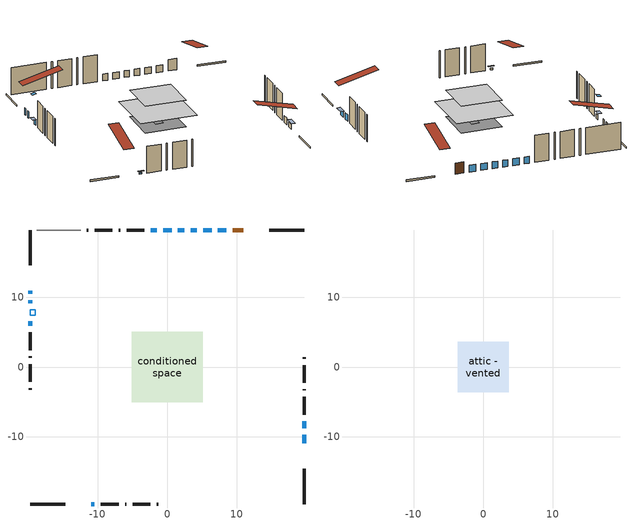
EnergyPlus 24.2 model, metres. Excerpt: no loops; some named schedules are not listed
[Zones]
conditioned space
 floor outside (Floor1 construction): -0.7,-0.7 -0.7,0.7 0.7,0.7 0.7,-0.7 z0
 floor adiabatic (AdiabaticFloorConstruction): -5.09,-5.09 -5.09,5.09 5.09,5.09 5.09,-5.09 z2.44
 floor foundation (Slab1 construction): -3.67,-3.67 -3.67,3.67 3.67,3.67 3.67,-3.67 z0
 wall outside (RimJoist1 construction): 19.69,19.69 14.65,19.69 / -19.69,-19.69 -14.65,-19.69 / -19.69,19.69 -19.69,14.65 / 19.69,-19.69 19.69,-14.65 z0:0.3
 wall outside (AdiabaticWallConstruction 1): 10.94,19.69 9.38,19.69 z0:2.03
 wall outside (AdiabaticWallConstruction): 19.69,-10.94 19.69,-9.71 / -19.69,6.54 -19.69,5.93 z0:0.86; 8.46,19.69 7.29,19.69 / 6.36,19.69 5.19,19.69 / -19.69,10.94 -19.69,10.5 / -19.69,9.58 -19.69,9.14 / 4.26,19.69 3.35,19.69 / 2.42,19.69 1.54,19.69 / 0.61,19.69 -0.56,19.69 / 19.69,-8.79 19.69,-7.77 / -1.48,19.69 -2.36,19.69 z0:1.22; -10.94,-19.69 -10.47,-19.69 z0:0.31
 wall outside (Wall1 construction): -3.29,19.69 -5.85,19.69 / -9.55,-19.69 -6.99,-19.69 / -19.69,5 -19.69,2.44 / 19.69,-6.84 19.69,-4.28 z0:4.88
 wall outside (Wall2 construction): -6.78,19.69 -6.96,19.69 / -6.06,-19.69 -5.88,-19.69 / -19.69,1.51 -19.69,1.33 / 19.69,-3.36 19.69,-3.17 z0:4.88
 wall outside (Wall4 construction): -7.89,19.69 -10.42,19.69 / -4.95,-19.69 -2.42,-19.69 / -19.69,0.4 -19.69,-2.13 / 19.69,-2.24 19.69,0.29 z0:4.88
 wall outside (Wall5 construction): -11.35,19.69 -11.54,19.69 / -1.49,-19.69 -1.3,-19.69 / -19.69,-3.06 -19.69,-3.25 / 19.69,1.21 19.69,1.41 z0:4.88
 wall adiabatic (Wall6 construction): -12.47,19.69 -18.76,19.69 z0:4.88
 window (WindowConstruction): 19.69,-10.93 19.69,-9.72 z0:0.86
 window (WindowConstruction 7): 8.45,19.69 7.29,19.69 z0:1.22
 window (WindowConstruction 8): 6.36,19.69 5.19,19.69 z0:1.22
 window (WindowConstruction 9): -19.69,10.93 -19.69,10.5 z0:1.22
 window (WindowConstruction 10): -19.69,9.57 -19.69,9.14 z0:1.22
 window (WindowConstruction 1): 4.26,19.69 3.35,19.69 z0:1.22
 window (WindowConstruction 2): 2.42,19.69 1.54,19.69 z0:1.22
 window (WindowConstruction 3): 0.61,19.69 -0.55,19.69 z0:1.22
 window (WindowConstruction 4): -19.69,6.54 -19.69,5.93 z0:0.86
 window (WindowConstruction 11): -10.93,-19.69 -10.48,-19.69 z0:0.3
 window (WindowConstruction 5): 19.69,-8.79 19.69,-7.77 z0:1.22
 window (WindowConstruction 6): -1.48,19.69 -2.36,19.69 z0:1.22
 door (Door): 10.93,19.69 9.38,19.69 z0:2.03
 ceiling adiabatic (AdiabaticFloorConstruction): 5.09,-5.09 5.09,5.09 -5.09,5.09 -5.09,-5.09 z2.44
 roof outside (AdiabaticRoofConstruction): -19.69,7.47,4.88 -18.96,7.47,5.06 -18.96,8.22,5.06 -19.69,8.22,4.88
 skylight (SkylightConstruction): -19.69,7.47,4.88 -18.96,7.47,5.06 -18.96,8.21,5.06 -19.69,8.21,4.88
attic - vented
 floor to conditioned space (Floor2 construction Reversed): -3.65,-3.65 -3.65,3.65 3.65,3.65 3.65,-3.65 z4.88
 roof outside (Roof1 construction): 11.86,19.69,4.88 11.86,12.49,6.67 13.72,12.49,6.67 13.72,19.69,4.88; -11.86,-19.69,4.88 -11.86,-12.49,6.67 -13.72,-12.49,6.67 -13.72,-19.69,4.88; -19.69,11.86,4.88 -12.49,11.86,6.67 -12.49,13.72,6.67 -19.69,13.72,4.88; 19.69,-11.86,4.88 12.49,-11.86,6.67 12.49,-13.72,6.67 19.69,-13.72,4.88
shading: 19.69,-9.42 19.69,-11.23 20.3,-11.23 20.3,-9.42 z1.16; -19.69,5.63 -19.69,6.84 -20.3,6.84 -20.3,5.63 z1.16; -10.18,-19.69 -11.23,-19.69 -11.23,-19.98 -10.18,-19.98 z0.6
[Building]
Building 1: Terrain=Suburbs
[Site:Location]
Vancouver Intl AP_BC: Latitude {deg}=49.19; Longitude {deg}=-123.18; Time Zone {hr}=-8; Elevation {m}=4; Keep Site Location Information=Yes
[Site:GroundTemperature:Shallow]
8.06451, 6.96315, 6.87495, 7.3976, 9.49575, 11.5841, 13.3946, 14.5416, 14.639, 13.7062, 11.9418, 9.91751
[Site:WaterMainsTemperature]
Calculation Method=Schedule; Temperature Schedule=mains temperature schedule
[Material] Roughness=Rough; Thermal Absorptance=0.9
Name | Thickness {m} | Conductivity {W/m-K} | Density {kg/m3} | Specific Heat {J/kg-K} | Solar Absorptance | Visible Absorptance
asphalt or fiberglass shingles | 0.00635 | 0.162714 | 1121.4 | 1465.45 | 0.4 | 0.4
asphalt or fiberglass shingles 1 | 0.00635 | 0.162714 | 1121.4 | 1465.45 | 0.7 | 0.7
ceiling stud and cavity | 0.1397 | 0.112058 | 65.682 | 1177.47 | 0.7 | 0.7
concrete 4.0 in. | 0.1016 | 1.803125 | 2242.8 | 837.4 | 0.7 | 0.7
door material | 0.04445 | 0.0451087 | 512.64 | 1214.23 | 0.7 | 0.7
floor covering | 0.0127 | 0.0433444 | 54.468 | 1339.84 | 0.6 | 0.6
floor rigid ins | 0.051816 | 0.029427 | 32.04 | 1214.23 | 0.7 | 0.7
floor rigid ins 1; roof rigid ins; wall rigid ins | 0.512978 | 0.029427 | 32.04 | 1214.23 | 0.7 | 0.7
floor stud and cavity | 0.1397 | 0.35706 | 92.3553 | 1139.71 | 0.7 | 0.7
floor stud and cavity 1 | 0.1397 | 1.75129 | 37.0049 | 1207.88 | 0.7 | 0.7
furniture material conditioned space 1 | 0.1524 | 0.115458 | 640.8 | 1214.23 | 0.6 | 0.6
gypsum board | 0.0127 | 0.160291 | 801 | 837.4 | 0.6 | 0.6
osb sheathing 0.5 in. | 0.0127 | 0.115458 | 512.64 | 1214.23 | 0.7 | 0.7
osb sheathing 0.5 in. 1 | 0.0127 | 0.115458 | 512.64 | 1214.23 | 0.4 | 0.4
osb sheathing 0.75 in. | 0.01905 | 0.115458 | 512.64 | 1214.23 | 0.7 | 0.7
osb sheathing 2.0 in. | 0.0508 | 0.115458 | 512.64 | 1214.23 | 0.7 | 0.7
rim joist stud and cavity | 0.0508 | 0.0292721 | 125.044 | 1163.47 | 0.6 | 0.6
roof stud and cavity | 0.18415 | 1.78684 | 37.0049 | 1207.88 | 0.6 | 0.6
wall stud and cavity | 0.1397 | 0.0961679 | 139.0536 | 1170.24 | 0.7 | 0.7
wall stud and cavity 1 | 0.1397 | 0.144779 | 139.0536 | 1170.24 | 0.7 | 0.7
wall stud and cavity 2 | 0.1397 | 0.0973478 | 139.0536 | 1170.24 | 0.7 | 0.7
wall stud and cavity 3 | 0.1397 | 0.12206 | 139.0536 | 1170.24 | 0.7 | 0.7
wall stud and cavity 4 | 0.1397 | 0.0874209 | 139.0536 | 1170.24 | 0.7 | 0.7
wall stud and cavity 5 | 0.0889 | 0.380278 | 52.3479 | 1209.89 | 0.7 | 0.7
wall stud and cavity 6 | 0.0889 | 0.391764 | 83.0341 | 1211.67 | 0.7 | 0.7
wood siding | 0.0254 | 0.102417 | 544.68 | 1172.36 | 0.4 | 0.4
wood siding 1; wood siding 2; wood siding 3 | 0.0254 | 0.102417 | 544.68 | 1172.36 | 0.7 | 0.7
[WindowMaterial:SimpleGlazingSystem]
Name | U-Factor {W/m2-K} | Solar Heat Gain Coefficient
SkylightMaterial | 5.73466 | 0.7358
WindowMaterial | 4.690028 | 0.65
WindowMaterial 1 | 4.644604 | 0.66
WindowMaterial 2 | 5.17039 | 0.63
WindowMaterial 3 | 3.68729 | 0.69
WindowMaterial 4 | 4.96768 | 0.64
WindowMaterial 5 | 4.56625 | 0.66
WindowMaterial 6 | 4.474264 | 0.67
WindowMaterial 7 | 5.39921 | 0.61
WindowMaterial 8 | 3.06726 | 0.47
[Construction]
AdiabaticFloorConstruction: floor stud and cavity 1, floor rigid ins 1, osb sheathing 0.75 in., floor covering
AdiabaticRoofConstruction: asphalt or fiberglass shingles 1, roof rigid ins, osb sheathing 0.75 in., roof stud and cavity
AdiabaticWallConstruction: wood siding 2, wall rigid ins, wall stud and cavity 5, gypsum board
AdiabaticWallConstruction 1: wood siding 3, wall rigid ins, wall stud and cavity 5, gypsum board
Door: door material
Floor1 construction: floor stud and cavity, floor rigid ins, osb sheathing 0.75 in., floor covering
Floor2 construction Reversed: gypsum board, ceiling stud and cavity
furniture construction conditioned space 1: furniture material conditioned space 1
PartitionWallConstruction: gypsum board, wall stud and cavity 6, gypsum board
RimJoist1 construction: wood siding 1, osb sheathing 2.0 in., rim joist stud and cavity
Roof1 construction: asphalt or fiberglass shingles
SkylightConstruction: SkylightMaterial
Slab1 construction: concrete 4.0 in.
Wall1 construction: wood siding, osb sheathing 0.5 in., wall stud and cavity, gypsum board
Wall2 construction: wood siding, osb sheathing 0.5 in., wall stud and cavity 1, gypsum board
Wall4 construction: wood siding, osb sheathing 0.5 in., wall stud and cavity 2, gypsum board
Wall5 construction: wood siding, osb sheathing 0.5 in., wall stud and cavity 3, gypsum board
Wall6 construction: osb sheathing 0.5 in. 1, wall stud and cavity 4, gypsum board
WindowConstruction: WindowMaterial
WindowConstruction 1: WindowMaterial 1
WindowConstruction 10: WindowMaterial 7
WindowConstruction 11: WindowMaterial 8
WindowConstruction 2; WindowConstruction 6: WindowMaterial 2
WindowConstruction 3; WindowConstruction 7: WindowMaterial 3
WindowConstruction 4; WindowConstruction 9: WindowMaterial 4
WindowConstruction 5: WindowMaterial 5
WindowConstruction 8: WindowMaterial 6
[Zone] Multiplier=1; Part of Total Floor Area=Yes
Name | Volume {m3}
attic - vented | 15.9781
conditioned space | 273
[Space]
Name | Zone | Volume {m3}
attic - vented 1 | attic - vented | 15.9781
conditioned space 1 | conditioned space | 273
[ZoneInfiltration:EffectiveLeakageArea]
infil attic - vented 1: Zone or Space=attic - vented 1; Schedule=Always On Discrete; Effective Air Leakage Area {cm2}=2205.62; Stack Coefficient=0.000125033; Wind Coefficient=7.55495e-06
[ZoneMixing]
whole house fan mix: Zone or Space=attic - vented; Schedule=Always On Continuous; Design Flow Rate Calculation Method=Flow/Zone; Design Flow Rate {m3/s}=0; Source Zone or Space=conditioned space
[SurfaceProperty:ExposedFoundationPerimeter]
Slab1: Exposed Perimeter Calculation Method=TotalExposedPerimeter; Total Exposed Perimeter {m}=24.079
[InternalMass] Zone or ZoneList=conditioned space; Space or SpaceList=conditioned space 1
Name | Construction | Surface Area {m2}
furniture mass conditioned space 1 | furniture construction conditioned space 1 | 63.8439
partition wall mass | PartitionWallConstruction | 159.61
[Lights]
interior lighting: Zone or ZoneList or Space or SpaceList=conditioned space 1; Schedule=interior lighting schedule; Design Level Calculation Method=LightingLevel; Lighting Level {W}=343.2; Return Air Fraction=0; Fraction Radiant=0.6; Fraction Visible=0.2; Fraction Replaceable=1
[People]
occupants: Zone or ZoneList or Space or SpaceList=conditioned space 1; Number of People Schedule=occupants schedule; Number of People Calculation Method=People; Number of People=3; Fraction Radiant=0.314171; Sensible Heat Fraction=0.56303; Activity Level Schedule=occupants activity schedule; Carbon Dioxide Generation Rate {m3/s-W}=0; Enable ASHRAE 55 Comfort Warnings=No; Mean Radiant Temperature Calculation Type=EnclosureAveraged
[ElectricEquipment] Zone or ZoneList or Space or SpaceList=conditioned space 1; Design Level Calculation Method=EquipmentLevel
Name | Schedule | Design Level {W} | Fraction Latent | Fraction Radiant | Fraction Lost
clothes dryer | clothes dryer schedule | 140.772 | 0.015 | 0.081 | 0.85
clothes washer | clothes washer schedule | 32.1985 | 0.03 | 0.162 | 0.7
cooking range | cooking range schedule | 208.969 | 0.08 | 0.432 | 0.2
dishwasher | dishwasher schedule | 66.8632 | 0.3 | 0.18 | 0.4
fridge | fridge schedule | 72.9452 | 0 | 0.6 | 0
mech vent bath fan 0 | mech vent bath fan 0 schedule | 25.1 | 0 | 0 | 1
mech vent bath fan 1 | mech vent bath fan 1 schedule | 25.1 | 0 | 0 | 1
mech vent house fan | mech vent house fan schedule | 0 | 0 | 0 | 1
mech vent house fan cfis | mech vent house fan cfis schedule | 0 | 0 | 0 | 0
mech vent range fan 0 | mech vent range fan 0 schedule | 57 | 0 | 0 | 1
misc plug loads | misc plug loads schedule | 494.7 | 0.045 | 0.513 | 0.1
whole house fan | Always On Discrete | 0 | 0 | 0 | 1
[OtherEquipment] Zone or ZoneList or Space or SpaceList=conditioned space 1; Design Level Calculation Method=EquipmentLevel
Name | Fuel Type | Schedule | Design Level {W} | Fraction Latent | Fraction Radiant | Fraction Lost
clothes dryer 1 | Electricity | clothes dryer schedule | 0 | 0.015 | 0.081 | 0.85
cooking range 1 | Electricity | cooking range schedule | 0 | 0.08 | 0.432 | 0.2
general water use latent | None | general water use schedule | 59.3978 | 1 | 0 | 0
general water use sensible | None | general water use schedule | -58.539 | 0 | 0.6 | 0
mech vent house fan latent load | None | Always On Discrete | 0 | 1 | 0 | 0
mech vent house fan sensible load | None | Always On Discrete | 0 | 0 | 0 | 0
water heater energy adjustment1 | NaturalGas | Always On Discrete | 0.01 | 0 | 0 | 1
[ZoneInfiltration:DesignFlowRate] Zone or ZoneList or Space or SpaceList=conditioned space 1; Schedule=Always On Discrete; Design Flow Rate Calculation Method=Flow/Zone; Design Flow Rate {m3/s}=0
infil flow; natural vent flow; whole house fan flow
[Foundation:Kiva]
Foundation Kiva 1: Initial Indoor Air Temperature {C}=18; Wall Height Above Grade {m}=0.1016; Wall Depth Below Slab {m}=0.2032
[Foundation:Kiva:Settings]
Soil Conductivity {W/m-K}=0.849921; Soil Density {kg/m3}=1842.3; Soil Specific Heat {J/kg-K}=418.7; Ground Solar Absorptivity=0.9; Ground Thermal Absorptivity=0.9; Ground Surface Roughness {m}=0.03; Far-Field Width {m}=40; Deep-Ground Boundary Condition=ZeroFlux; Deep-Ground Depth {m}=40; Minimum Cell Dimension {m}=0.2; Maximum Cell Growth Coefficient=3; Simulation Timestep=Timestep
[Exterior:Lights]
exterior lighting: Schedule=exterior lighting schedule; Design Level {W}=75.6
[EnergyManagementSystem:GlobalVariable]
infil_program_Qfan
infil_program_Qinf
natural_vent_program_Qnv
natural_vent_program_Qwhf
[EnergyManagementSystem:Sensor]
Name | Output:Variable or Output:Meter Index Key | Output:Variable or Output:Meter
airflow_gain | infil flow | Infiltration Sensible Heat Gain Energy
airflow_gain_1 | natural vent flow | Infiltration Sensible Heat Gain Energy
airflow_gain_2 | whole house fan flow | Infiltration Sensible Heat Gain Energy
airflow_loss | infil flow | Infiltration Sensible Heat Loss Energy
airflow_loss_1 | natural vent flow | Infiltration Sensible Heat Loss Energy
airflow_loss_2 | whole house fan flow | Infiltration Sensible Heat Loss Energy
clg_load_cond |  | Cooling:EnergyTransfer:Zone:CONDITIONED SPACE
clg_sp_s; clg_sp_s_1 | cooling setpoint | Schedule Value
clothes_dryer_exhaust_0_sch_s | clothes dryer exhaust 0 schedule | Schedule Value
cool_season | cooling season schedule | Schedule Value
htg_load_cond |  | Heating:EnergyTransfer:Zone:CONDITIONED SPACE
htg_sp_s; htg_sp_s_1 | heating setpoint | Schedule Value
ig_ee_conv | clothes dryer | Electric Equipment Convective Heating Energy
ig_ee_conv_2 | cooking range | Electric Equipment Convective Heating Energy
ig_ee_conv_4 | fridge | Electric Equipment Convective Heating Energy
ig_ee_conv_5 | misc plug loads | Electric Equipment Convective Heating Energy
ig_ee_conv_6 | whole house fan | Electric Equipment Convective Heating Energy
ig_ee_rad | clothes dryer | Electric Equipment Radiant Heating Energy
ig_ee_rad_2 | cooking range | Electric Equipment Radiant Heating Energy
ig_ee_rad_4 | fridge | Electric Equipment Radiant Heating Energy
ig_ee_rad_5 | misc plug loads | Electric Equipment Radiant Heating Energy
ig_ee_rad_6 | whole house fan | Electric Equipment Radiant Heating Energy
ig_lgt_conv | interior lighting | Lights Convective Heating Energy
ig_lgt_rad | interior lighting | Lights Radiant Heating Energy
ig_lgt_vis | interior lighting | Lights Visible Radiation Heating Energy
ig_oe_conv | clothes dryer 1 | Other Equipment Convective Heating Energy
ig_oe_conv_1 | cooking range 1 | Other Equipment Convective Heating Energy
ig_oe_conv_2 | general water use latent | Other Equipment Convective Heating Energy
ig_oe_conv_3 | general water use sensible | Other Equipment Convective Heating Energy
ig_oe_conv_4 | water heater energy adjustment1 | Other Equipment Convective Heating Energy
ig_oe_rad | clothes dryer 1 | Other Equipment Radiant Heating Energy
ig_oe_rad_1 | cooking range 1 | Other Equipment Radiant Heating Energy
ig_oe_rad_2 | general water use latent | Other Equipment Radiant Heating Energy
ig_oe_rad_3 | general water use sensible | Other Equipment Radiant Heating Energy
ig_oe_rad_4 | water heater energy adjustment1 | Other Equipment Radiant Heating Energy
ig_ppl_conv | occupants | People Convective Heating Energy
ig_ppl_rad | occupants | People Radiant Heating Energy
im_conv | furniture mass conditioned space 1 | Surface Inside Face Convection Heat Gain Energy
im_conv_1 | partition wall mass | Surface Inside Face Convection Heat Gain Energy
im_ig | furniture mass conditioned space 1 | Surface Inside Face Internal Gains Radiation Heat Gain Energy
im_ig_1 | partition wall mass | Surface Inside Face Internal Gains Radiation Heat Gain Energy
im_lgt | furniture mass conditioned space 1 | Surface Inside Face Lights Radiation Heat Gain Energy
im_lgt_1 | partition wall mass | Surface Inside Face Lights Radiation Heat Gain Energy
im_sol | furniture mass conditioned space 1 | Surface Inside Face Solar Radiation Heat Gain Energy
im_sol_1 | partition wall mass | Surface Inside Face Solar Radiation Heat Gain Energy
im_surf | furniture mass conditioned space 1 | Surface Inside Face Net Surface Thermal Radiation Heat Gain Energy
im_surf_1 | partition wall mass | Surface Inside Face Net Surface Thermal Radiation Heat Gain Energy
mech_vent_bath_fan_0_sch_s | mech vent bath fan 0 schedule | Schedule Value
mech_vent_bath_fan_1_sch_s | mech vent bath fan 1 schedule | Schedule Value
mech_vent_range_fan_0_sch_s | mech vent range fan 0 schedule | Schedule Value
mv_conv | mech vent bath fan 0 | Electric Equipment Convective Heating Energy
mv_conv_1 | mech vent bath fan 1 | Electric Equipment Convective Heating Energy
mv_conv_2 | mech vent house fan | Electric Equipment Convective Heating Energy
mv_conv_3 | mech vent house fan cfis | Electric Equipment Convective Heating Energy
mv_conv_4 | mech vent range fan 0 | Electric Equipment Convective Heating Energy
mv_conv_5 | mech vent house fan latent load | Other Equipment Convective Heating Energy
mv_conv_6 | mech vent house fan sensible load | Other Equipment Convective Heating Energy
mv_rad | mech vent bath fan 0 | Electric Equipment Radiant Heating Energy
mv_rad_1 | mech vent bath fan 1 | Electric Equipment Radiant Heating Energy
mv_rad_2 | mech vent house fan | Electric Equipment Radiant Heating Energy
mv_rad_3 | mech vent house fan cfis | Electric Equipment Radiant Heating Energy
mv_rad_4 | mech vent range fan 0 | Electric Equipment Radiant Heating Energy
mv_rad_5 | mech vent house fan latent load | Other Equipment Radiant Heating Energy
mv_rad_6 | mech vent house fan sensible load | Other Equipment Radiant Heating Energy
natural_vent_s | natural vent schedule | Schedule Value
out_pb_s |  | Site Outdoor Air Barometric Pressure
out_wt_s |  | Site Outdoor Air Humidity Ratio
site_vw_s |  | Site Wind Speed
ss_back_out | Window1 | Surface Window Shortwave from Zone Back Out Window Heat Transfer Rate
ss_back_out_1 | Window11 | Surface Window Shortwave from Zone Back Out Window Heat Transfer Rate
ss_back_out_10 | Window7 | Surface Window Shortwave from Zone Back Out Window Heat Transfer Rate
ss_back_out_11 | Window8 | Surface Window Shortwave from Zone Back Out Window Heat Transfer Rate
ss_back_out_12 | Window9 | Surface Window Shortwave from Zone Back Out Window Heat Transfer Rate
ss_back_out_2 | Window12 | Surface Window Shortwave from Zone Back Out Window Heat Transfer Rate
ss_back_out_3 | Window13 | Surface Window Shortwave from Zone Back Out Window Heat Transfer Rate
ss_back_out_4 | Window14 | Surface Window Shortwave from Zone Back Out Window Heat Transfer Rate
ss_back_out_5 | Window15 | Surface Window Shortwave from Zone Back Out Window Heat Transfer Rate
ss_back_out_6 | Window2 | Surface Window Shortwave from Zone Back Out Window Heat Transfer Rate
ss_back_out_7 | Window3 | Surface Window Shortwave from Zone Back Out Window Heat Transfer Rate
ss_back_out_8 | Window5 | Surface Window Shortwave from Zone Back Out Window Heat Transfer Rate
ss_back_out_9 | Window6 | Surface Window Shortwave from Zone Back Out Window Heat Transfer Rate
ss_conv | Door1 | Surface Inside Face Convection Heat Gain Energy
ss_conv_1 | Window1 | Surface Inside Face Convection Heat Gain Energy
ss_conv_10 | Window6 | Surface Inside Face Convection Heat Gain Energy
ss_conv_11 | Window7 | Surface Inside Face Convection Heat Gain Energy
ss_conv_12 | Window8 | Surface Inside Face Convection Heat Gain Energy
ss_conv_13 | Window9 | Surface Inside Face Convection Heat Gain Energy
ss_conv_2 | Window11 | Surface Inside Face Convection Heat Gain Energy
ss_conv_3 | Window12 | Surface Inside Face Convection Heat Gain Energy
ss_conv_4 | Window13 | Surface Inside Face Convection Heat Gain Energy
ss_conv_5 | Window14 | Surface Inside Face Convection Heat Gain Energy
ss_conv_6 | Window15 | Surface Inside Face Convection Heat Gain Energy
ss_conv_7 | Window2 | Surface Inside Face Convection Heat Gain Energy
ss_conv_8 | Window3 | Surface Inside Face Convection Heat Gain Energy
ss_conv_9 | Window5 | Surface Inside Face Convection Heat Gain Energy
ss_ig | Door1 | Surface Inside Face Internal Gains Radiation Heat Gain Energy
ss_ig_1 | Window1 | Surface Inside Face Internal Gains Radiation Heat Gain Energy
ss_ig_10 | Window6 | Surface Inside Face Internal Gains Radiation Heat Gain Energy
ss_ig_11 | Window7 | Surface Inside Face Internal Gains Radiation Heat Gain Energy
ss_ig_12 | Window8 | Surface Inside Face Internal Gains Radiation Heat Gain Energy
ss_ig_13 | Window9 | Surface Inside Face Internal Gains Radiation Heat Gain Energy
ss_ig_2 | Window11 | Surface Inside Face Internal Gains Radiation Heat Gain Energy
ss_ig_3 | Window12 | Surface Inside Face Internal Gains Radiation Heat Gain Energy
ss_ig_4 | Window13 | Surface Inside Face Internal Gains Radiation Heat Gain Energy
ss_ig_5 | Window14 | Surface Inside Face Internal Gains Radiation Heat Gain Energy
ss_ig_6 | Window15 | Surface Inside Face Internal Gains Radiation Heat Gain Energy
ss_ig_7 | Window2 | Surface Inside Face Internal Gains Radiation Heat Gain Energy
ss_ig_8 | Window3 | Surface Inside Face Internal Gains Radiation Heat Gain Energy
ss_ig_9 | Window5 | Surface Inside Face Internal Gains Radiation Heat Gain Energy
ss_lgt | Door1 | Surface Inside Face Lights Radiation Heat Gain Energy
ss_sol | Door1 | Surface Inside Face Solar Radiation Heat Gain Energy
ss_surf | Door1 | Surface Inside Face Net Surface Thermal Radiation Heat Gain Energy
ss_surf_1 | Window1 | Surface Inside Face Net Surface Thermal Radiation Heat Gain Energy
ss_surf_10 | Window6 | Surface Inside Face Net Surface Thermal Radiation Heat Gain Energy
ss_surf_11 | Window7 | Surface Inside Face Net Surface Thermal Radiation Heat Gain Energy
ss_surf_12 | Window8 | Surface Inside Face Net Surface Thermal Radiation Heat Gain Energy
ss_surf_13 | Window9 | Surface Inside Face Net Surface Thermal Radiation Heat Gain Energy
ss_surf_2 | Window11 | Surface Inside Face Net Surface Thermal Radiation Heat Gain Energy
ss_surf_3 | Window12 | Surface Inside Face Net Surface Thermal Radiation Heat Gain Energy
ss_surf_4 | Window13 | Surface Inside Face Net Surface Thermal Radiation Heat Gain Energy
ss_surf_5 | Window14 | Surface Inside Face Net Surface Thermal Radiation Heat Gain Energy
ss_surf_6 | Window15 | Surface Inside Face Net Surface Thermal Radiation Heat Gain Energy
ss_surf_7 | Window2 | Surface Inside Face Net Surface Thermal Radiation Heat Gain Energy
ss_surf_8 | Window3 | Surface Inside Face Net Surface Thermal Radiation Heat Gain Energy
ss_surf_9 | Window5 | Surface Inside Face Net Surface Thermal Radiation Heat Gain Energy
ss_trans_in | Window1 | Surface Window Transmitted Solar Radiation Rate
ss_trans_in_1 | Window11 | Surface Window Transmitted Solar Radiation Rate
ss_trans_in_10 | Window7 | Surface Window Transmitted Solar Radiation Rate
ss_trans_in_11 | Window8 | Surface Window Transmitted Solar Radiation Rate
ss_trans_in_12 | Window9 | Surface Window Transmitted Solar Radiation Rate
ss_trans_in_2 | Window12 | Surface Window Transmitted Solar Radiation Rate
ss_trans_in_3 | Window13 | Surface Window Transmitted Solar Radiation Rate
ss_trans_in_4 | Window14 | Surface Window Transmitted Solar Radiation Rate
ss_trans_in_5 | Window15 | Surface Window Transmitted Solar Radiation Rate
ss_trans_in_6 | Window2 | Surface Window Transmitted Solar Radiation Rate
ss_trans_in_7 | Window3 | Surface Window Transmitted Solar Radiation Rate
ss_trans_in_8 | Window5 | Surface Window Transmitted Solar Radiation Rate
ss_trans_in_9 | Window6 | Surface Window Transmitted Solar Radiation Rate
ss_trans_out | Window1 | Surface Inside Face Initial Transmitted Diffuse Transmitted Out Window Solar Radiation Rate
ss_trans_out_1 | Window11 | Surface Inside Face Initial Transmitted Diffuse Transmitted Out Window Solar Radiation Rate
ss_trans_out_10 | Window7 | Surface Inside Face Initial Transmitted Diffuse Transmitted Out Window Solar Radiation Rate
ss_trans_out_11 | Window8 | Surface Inside Face Initial Transmitted Diffuse Transmitted Out Window Solar Radiation Rate
ss_trans_out_12 | Window9 | Surface Inside Face Initial Transmitted Diffuse Transmitted Out Window Solar Radiation Rate
ss_trans_out_2 | Window12 | Surface Inside Face Initial Transmitted Diffuse Transmitted Out Window Solar Radiation Rate
ss_trans_out_3 | Window13 | Surface Inside Face Initial Transmitted Diffuse Transmitted Out Window Solar Radiation Rate
ss_trans_out_4 | Window14 | Surface Inside Face Initial Transmitted Diffuse Transmitted Out Window Solar Radiation Rate
ss_trans_out_5 | Window15 | Surface Inside Face Initial Transmitted Diffuse Transmitted Out Window Solar Radiation Rate
ss_trans_out_6 | Window2 | Surface Inside Face Initial Transmitted Diffuse Transmitted Out Window Solar Radiation Rate
ss_trans_out_7 | Window3 | Surface Inside Face Initial Transmitted Diffuse Transmitted Out Window Solar Radiation Rate
ss_trans_out_8 | Window5 | Surface Inside Face Initial Transmitted Diffuse Transmitted Out Window Solar Radiation Rate
ss_trans_out_9 | Window6 | Surface Inside Face Initial Transmitted Diffuse Transmitted Out Window Solar Radiation Rate
s_conv | Floor1 | Surface Inside Face Convection Heat Gain Energy
s_conv_1 | Floor2 | Surface Inside Face Convection Heat Gain Energy
s_conv_10 | Wall1:180 | Surface Inside Face Convection Heat Gain Energy
s_conv_11 | Wall1:270 | Surface Inside Face Convection Heat Gain Energy
s_conv_12 | Wall1:90 | Surface Inside Face Convection Heat Gain Energy
s_conv_13 | Wall2:0 | Surface Inside Face Convection Heat Gain Energy
